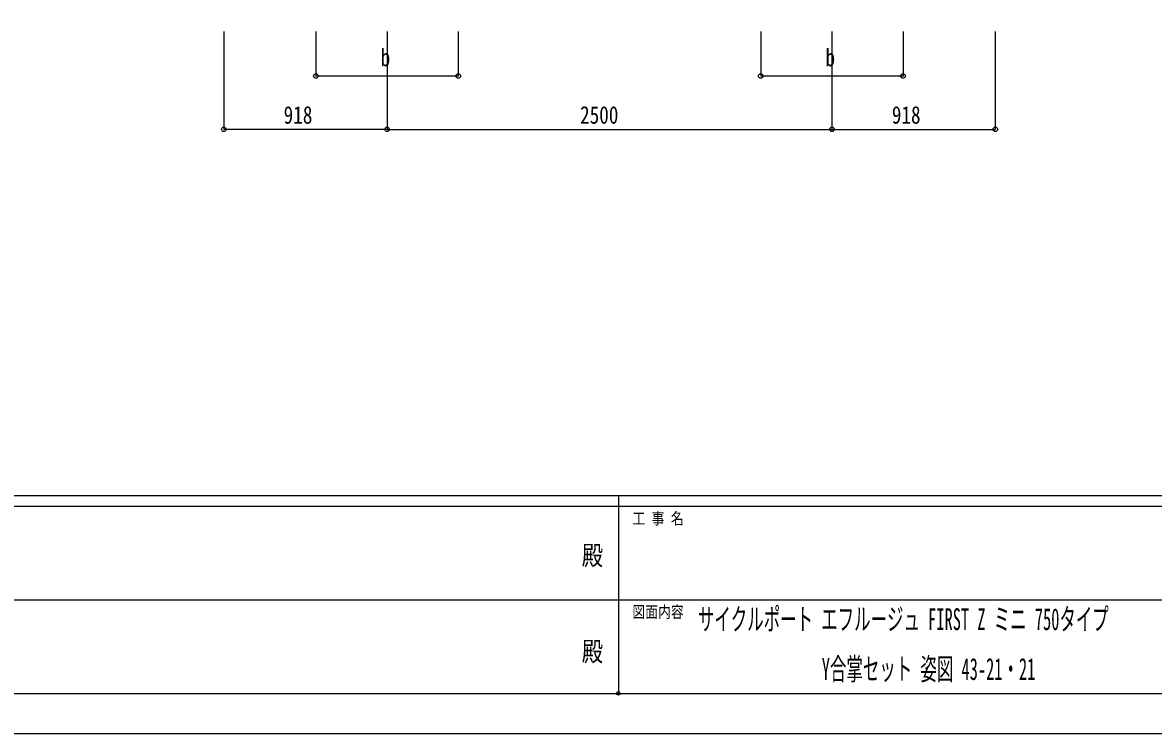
# Model space of a CAD drawing. Units: millimetres, scale not verified. Extents: x -12615 to 12615, y -8910 to 8910.
# Drawn here: x -3363 to 2992, y -8910 to -4915 of the extents above; entities that cross this region are included whole.
import ezdxf
from ezdxf.enums import TextEntityAlignment as Align

# ---------------------------------------------------------------- set-up
doc = ezdxf.new("R2010")
doc.units = ezdxf.units.MM
doc.header["$LTSCALE"] = 40
doc.header["$PDMODE"] = 32
doc.header["$PDSIZE"] = 20
for name, color, linetype in [('0-2_USER1', 3, 'Continuous'), ('0-6_YKK_D', 6, 'Continuous'), ('0-7_YKK_ZWAK', 7, 'Continuous')]:
    doc.layers.add(name, color=color, linetype=linetype)
doc.styles.add('ＭＳ ゴシック', font='')
doc.styles.get('ＭＳ ゴシック').set_extended_font_data('MS Gothic')

msp = doc.modelspace()

# ---------------------------------------------------------------- linework, layer by layer
at = {"layer": '0-6_YKK_D'}
for p, q in [((-2232.74, -4965), (-2232.74, -5516)), ((-1714.94, -4965), (-1714.94, -5216)), ((-1314.74, -4965), (-1314.74, -5516)), ((-1314.74, -4965), (-1314.74, -5516)), ((-914.94, -4965), (-914.94, -5216)), ((785.06, -4965), (785.06, -5216)), ((1185.26, -4965), (1185.26, -5516)), ((1185.26, -4965), (1185.26, -5516)), ((1585.06, -4965), (1585.06, -5216)), ((2103.26, -4965), (2103.26, -5516)), ((-1714.94, -5215), (-914.94, -5215)), ((785.06, -5215), (1585.06, -5215)), ((-1314.74, -5515), (-2232.74, -5515)), ((-1314.74, -5515), (1185.26, -5515)), ((1185.26, -5515), (2103.26, -5515))]:
    msp.add_line(p, q, dxfattribs=at)
for centre in [(-1714.94, -5215), (-914.94, -5215), (785.06, -5215), (1585.06, -5215), (-2232.74, -5515), (-1314.74, -5515), (-1314.74, -5515), (1185.26, -5515), (1185.26, -5515), (2103.26, -5515)]:
    msp.add_circle(centre, 12.75, dxfattribs=at)
at = {"layer": '0-7_YKK_ZWAK'}
for p, q in [((11685.06, -7575), (-11714.94, -7575)), ((-14.94, -7575), (-14.94, -8685)), ((-14.94, -7635), (-3914.94, -7635)), ((3885.06, -7635), (-14.94, -7635)), ((-3892.44, -8160), (-14.94, -8160)), ((-14.94, -8160), (3885.06, -8160)), ((-3914.94, -8685), (-14.94, -8685)), ((-14.94, -8685), (3885.06, -8685))]:
    msp.add_line(p, q, dxfattribs=at)
msp.add_lwpolyline([(-12615, -8910), (12615, -8910), (12615, 8910), (-12615, 8910)], close=True, dxfattribs=at)
msp.add_point((-14.94, -8685), dxfattribs=at)

# ---------------------------------------------------------------- texts
at = {"layer": '0-2_USER1', "style": 'ＭＳ ゴシック', "width": 0.55}
for s, p in [('サイクルポート エフルージュ FIRST Z ミニ 750タイプ', (432.02, -8366.5)), ('Y合掌セット 姿図 43-21・21', (1128.1, -8646.5))]:
    msp.add_text(s, height=123.2, dxfattribs=at).set_placement(p, align=Align.BOTTOM_LEFT)
at = {"layer": '0-6_YKK_D', "style": 'ＭＳ ゴシック', "width": 0.8}
for s, p in [('b', (-1350.94, -5190)), ('b', (1149.06, -5190)), ('918', (-1896.14, -5513)), ('2500', (-230.34, -5513)), ('918', (1521.86, -5513))]:
    msp.add_text(s, height=98.97, dxfattribs=at).set_placement(p, align=Align.BOTTOM_LEFT)
at = {"layer": '0-7_YKK_ZWAK', "style": 'ＭＳ ゴシック', "width": 0.8}
for s, height, p in [('工 事 名', 65.98, (63.81, -7755)), ('殿', 110, (-221, -7997.5)), ('図面内容', 65.98, (63.81, -8280)), ('殿', 110, (-221, -8537.5))]:
    msp.add_text(s, height=height, dxfattribs=at).set_placement(p, align=Align.BOTTOM_LEFT)

doc.saveas('drawing.dxf')
